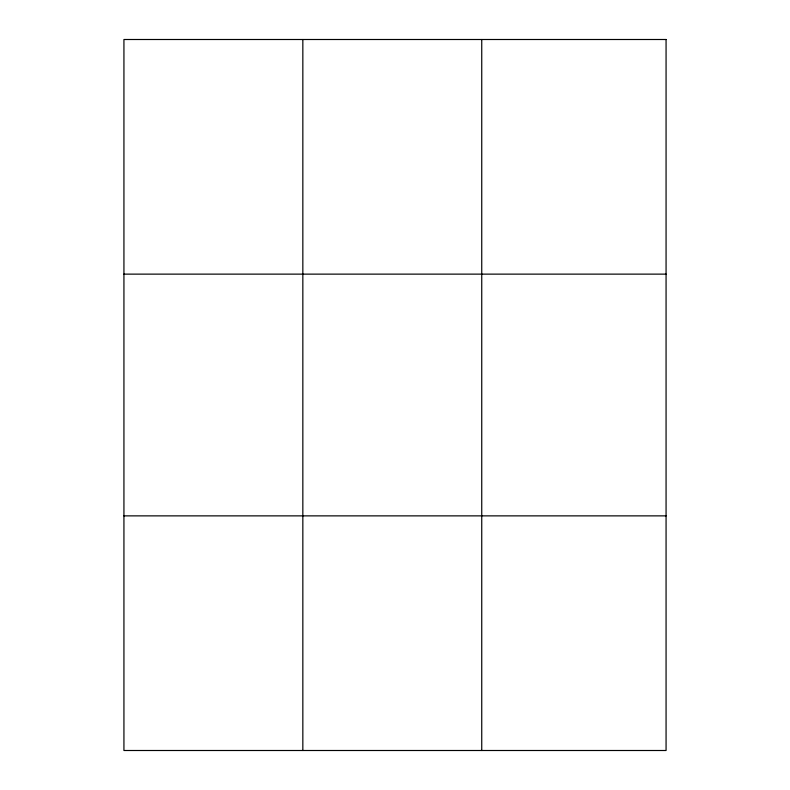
<?xml version="1.0" encoding="UTF-8"?>
<svg xmlns="http://www.w3.org/2000/svg" width="790" height="790" viewBox="0 0 790 790"><rect width="100%" height="100%" fill="white"/><g stroke="black" fill="none" stroke-linecap="round" stroke-linejoin="round"><path stroke-width="1.19" d="M302.837 750.5L302.837 39.5M481.742 750.5L481.742 39.5M123.931 274.13L666.069 274.13M123.931 515.87L666.069 515.87M666.069 39.5L666.069 750.5L123.931 750.5L123.931 39.5L666.069 39.5"/></g></svg>
